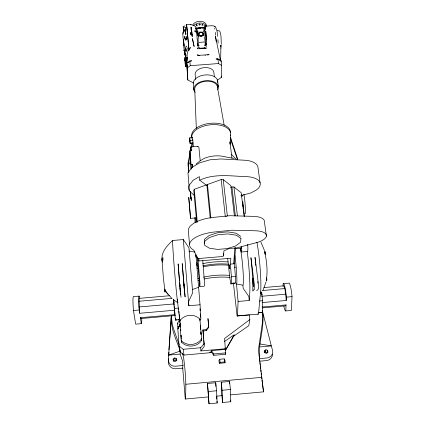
<?xml version="1.0" encoding="UTF-8"?>
<svg xmlns="http://www.w3.org/2000/svg" width="425" height="425" viewBox="0 0 425 425"><rect width="100%" height="100%" fill="white"/><g stroke="black" fill="none" stroke-linecap="round" stroke-linejoin="round"><path stroke-width="0.64" d="M161.999 256.998C162.552 250.32 167.997 244.848 172.667 240.47L183.318 239.572L188.934 247.764L192.706 292.756L188.519 301.803L188.849 305.745L200.048 304.767L195.893 254.495M227.657 258.315L229.819 277.966L230.871 283.905L234.749 283.571L235.344 282.981L235.365 276.468L234.366 263.027L235.546 248.094M162.201 262.198L162.95 259.999L163.019 257.762L161.893 257.89L161.893 258.389L163.312 277.047L165.022 292.182L164.98 290.19M187.027 56.977C187.202 54.671 186.979 51.526 189.013 49.991L188.716 46.612M225.372 349.398L225.627 354.269L213.754 355.332L213.77 353.956L211.39 350.652L225.372 349.398L224.597 338.47L249.831 319.573L249.39 314.882L237.092 315.966L233.399 282.992M258.177 312.821L262.48 312.444L262.592 300.735L261.561 292.533M186.846 48.88L186.687 51.584M265.03 253.061L265.088 252.439L265.221 254.097L264.95 252.705M206.529 39.791L205.721 31.009L206.693 41.979M220.91 45.475L220.888 46.596L220.904 45.156A8.638 0.59 86.3 0 1 220.883 46.681M220.655 60.398L220.888 46.888M221.037 61.949L221.064 60.679L217.908 58.857L215.969 59.006L217.759 59.102L220.208 60.472M217.175 80.304L221.388 77.387L221.632 65.36L221.064 60.679M205.206 44.508L205.015 45.31L205.206 44.508A13.361 0.627 86 0 0 204.839 39.026L204.26 36.741M185.284 27.466C185.199 26.185 185.56 30.345 185.343 29.097M283.071 286.275L283.162 283.634L288.708 283.156A12.415 1.769 84.3 0 1 292.023 296.661L291.369 310.447L285.802 310.935A12.378 1.657 84.4 0 1 283.873 306.218M223.651 255.855L223.847 250.952L228.926 248.561L236.922 247.881L256.658 242.585A15.682 6.295 -7.2 0 0 266.427 235.439A15.682 6.295 -7.2 0 0 255.553 230.78L231.641 230.228L214.71 231.965A26.345 10.551 -5.9 0 0 192.451 239.615A26.345 10.551 -5.9 0 0 193.789 250.144L197.349 258.097L199.059 258.512L222.163 256.546L223.651 255.855L223.369 253.258M234.924 255.489A17.653 1.185 85 0 1 236.672 273.886A17.653 1.185 85 0 1 236.502 284.017L238.08 301.447L237.554 314.5L237.389 315.913L237.092 315.966M285.802 310.935L286.046 304.938L262.161 307.031M262.198 302.568L286.222 300.47L286.354 297.155A12.415 1.668 84.4 0 0 283.162 283.634M208.303 396.918L185.273 399.033C186.602 384.816 185.337 370.563 183.462 356.458L182.267 353.308M229.872 143.671L229.952 141.78L231.954 158.323M183.797 45.735L183.297 39.408L183.643 44.455M180.115 354.083L180.274 351.05L168.656 355.109L168.358 359.518A6.556 6.391 -29.3 0 0 175.312 366.217L182.952 365.527L182.623 361.144L180.115 354.083L168.656 355.109L171.403 316.359C170.393 328.397 176.253 339.41 180.051 350.439M187.202 64.531L187.351 73.111M185.22 61.301C186.315 78.721 183.882 46.904 185.22 61.301L185.098 60.185M186.086 36.268L186.267 38.532M186.272 38.367L186.161 36.768M230.871 283.905L231.413 283.321C231.875 274.933 229.798 266.602 230.839 258.241L198.99 260.955L198.093 260.073L197.997 258.118M168.932 349.839L170.951 320.158A46.245 44.577 3 0 1 171.403 316.205M168.486 358.764L168.295 361.574A7.039 6.869 -30.4 0 0 175.764 368.778L182.904 368.13M168.672 355.959L168.927 352.24M238.08 301.447L249.225 300.475L249.757 292.905A31.137 2.598 84.9 0 0 247.238 251.611M174.16 306.452L174.484 310.239L139.708 313.278L139.15 306.962L139.14 298.377L169.511 295.742M187.292 57.348L186.92 61.487L187.287 57.2L187.138 57.487M197.301 43.653L197.636 45.013M230.456 264.111L233.654 263.835L234.887 247.738M186.809 65.402L186.4 60.355M186.49 58.703L186.591 58.225L186.788 63.458L186.469 60.116M260.621 291.964L258.591 312.619A16.012 1.503 84.6 0 1 257.789 314.038M214.683 29.128L214.779 28.156M195.968 29.649L195.808 28.348M203.883 27.768C206.194 26.807 200.658 28.385 202.167 28.358M198.305 37.14L198.071 39.53A13.366 0.505 85.8 0 1 198.454 45.008L198.719 45.778M186.463 25.027L187.468 33.145M182.952 365.527L182.686 367.646L185.273 399.033M185.146 60.764L185.188 60.419L185.289 60.775M262.565 312.763C264.632 327.983 258.193 342.959 259.372 358.089M249.831 319.573L248.811 325.688L233.043 336.621M183.754 29.548L182.856 34.011L183.09 38.542M202.773 260.631L204.643 284.591L204.186 286.211L199.814 286.588L200.005 283.634L198.093 260.073M182.867 33.947L183.855 29.049M184.137 27.657L184.392 26.398M184.944 25.457L184.827 25.192M190.156 152.458L187.993 163.147L188.689 172.035M190.411 151.183L191.824 144.187L191.739 143.039L193.03 143.002L192.589 137.642L189.688 137.87L190.087 143.347L191.792 143.209M188.838 172.55L188.179 165.208L190.166 155.38M191.803 147.305L192.307 144.808L192.185 143.113M204.754 26.111L205.572 29.506L205.238 27.227M204.181 35.668L203.984 30.233A13.361 0.627 86 0 0 203.718 28.464L203.447 27.779M198.199 28.656L198.257 28.385M205.009 47.43L204.866 47.765L205.004 47.499M187.271 50.001L185.55 50.134L185.358 47.706L185.475 48.843M206.348 44.035L206.725 43.86L206.348 44.035L205.987 42.723M264.18 351.895L264.467 350.806L265.97 349.743L267.702 350.519L267.941 352.357L266.438 353.425L264.701 352.649L264.467 350.806M185.938 46.644L186.092 46.081M264.382 352.623L265.37 351.921L265.97 349.743M267.702 350.519L267.086 352.686L265.37 351.921M198.316 28.916L198.247 27.981L198.034 28.496L196.982 28.257C195.319 28.369 196.238 27.439 196.61 28.799M266.119 281.658L263.08 290.153M266.252 280.569L266.597 280.203L266.799 280.468L266.374 280.192L266.858 279.517L266.555 279.246L266.73 277.971L266.799 280.468L266.252 280.569C267.978 270.922 266.629 260.854 264.578 251.361L264.977 251.196L265.248 252.184L265.375 254.517M205.344 26.244L205.583 25.569L205.201 26.318M190.087 143.347L189.688 137.87M192.589 137.642L190.804 137.918M199.463 47.366L199.591 48.232M206.63 184.838L194.257 189.306L193.758 190.315L196.674 222.078M184.726 30.828L184.848 30.579C184.455 32.093 183.51 30.005 184.615 31.004M205.939 45.167L206.146 44.747L205.774 45.401M180.476 323.797L177.836 328.998L179.084 345.913L180.046 351.778L184.02 355.077L209.748 352.771L211.278 351.709M180.476 323.744L177.836 328.998L177.703 323.021L179.297 320.105M234.419 215.985L230.844 185.608L223.263 179.658L221.175 179.557L207.469 184.498L206.927 185.544L210.226 218.11M198.045 45.767L197.598 45.151L199.166 45.661L198.039 45.741L198.002 46.059M230.01 144.373L230.69 142.938L230.552 139.995M225.595 350.253L234.212 335.24M203.958 25.782L204.197 25.367M173.549 299.444L175.445 320.094L179.881 319.558L178.038 319.722M186.469 62.549L185.975 61.97M221.096 47.775L220.819 48.115M219.789 359.263L218.875 360.565L219.412 363.301L225.085 362.791L224.974 360.017L224.188 358.87L219.789 359.263L220.092 362.35L219.412 363.301M188.179 165.208L190.442 162.053M225.415 348.744L200.892 350.938L204.292 346.359L202.959 329.922L206.157 329.641L208.728 326.66L207.968 318.527L208.739 327.441L206.183 330.666L203.001 330.947L203.697 339.171M286.046 304.938L285.292 305.878L262.273 307.897M175.445 320.094L175.504 318.623M200.892 350.938L200.712 347.735L204.186 343.676M233.654 263.835L234.366 263.027M186.288 57.928L186.814 57.38M187.584 62.916L189.97 61.2M195.946 28.023L204.292 27.407M196.159 164.055L200.212 160.778L204.133 158.413A18.339 9.217 -6.3 0 1 224.83 156.751L234.053 158.44M256.743 290.711L258.14 289.377A7.469 0.728 84.8 0 0 258.065 281.238L255.005 257.343A31.126 2.901 84.9 0 1 255.526 262.363M199.203 28.188L199.665 27.896M193.71 83.077L187.786 79.958L186.718 63.277L189.81 60.982L191.744 60.833L190.559 61.078M187.786 79.958L187.165 67.973L190.273 65.689L218.466 63.548L221.632 65.36M224.411 341.551L234.265 334.725L225.308 350.322L225.053 347.82M176.821 360.798L175.143 360.028L173.597 361.091L173.161 359.003L174.728 357.93L176.428 358.711L176.625 359.757M205.519 45.151L206.141 44.667L205.87 45.156L204.765 45.247L205.966 44.944M198.921 32.13L199.219 31.949M207.071 185.688L199.713 180.232C213.977 173.379 230.297 176.088 245.512 176.598A19.492 9.164 -7.4 0 1 256.333 190.044L250.803 192.955L240.911 195.638M199.49 28.241L199.83 28.077M196.695 24.708L196.217 25.048L196.371 25.612L197.046 25.803L197.343 25.415L196.961 24.772L196.329 24.857L196.361 25.633L196.802 25.845M192.435 289.526L198.565 287.295M230.727 187.329L231.923 186.91L233.952 187.005L241.172 192.69L244.067 216.001M199.607 28.284L200.281 28.135M197.274 146.434L198.507 146.646L198.911 147.528L200.212 160.778M202.093 27.721L200.531 28.172M202.938 31.471L203.32 31.344M198.3 28.427L196.982 28.257L196.993 28.964A13.366 0.505 85.8 0 1 197.237 30.733L197.662 32.98L196.616 32.858M207.501 55.043L209.137 54.602L197.482 55.478L199.697 55.728M264.754 252.296L265.248 252.184M206.47 47.993L206.906 47.972M205.031 55.468L205.477 55.409M208.999 403.75L208.192 391.547L216.559 390.782L215.714 382.734L207.432 383.488L208.999 403.75L217.164 402.996L216.559 390.782M222.604 402.496L222.126 390.272L230.477 389.507L229.505 381.475L221.234 382.229L221.728 394.533L222.604 402.496L230.759 401.747L230.477 389.507M216.383 396.18L221.977 395.664M230.685 394.868L263.505 391.855L258.442 349.733L262.438 322.58A45.634 43.802 2.7 0 0 262.416 310.261M213.77 353.956L225.728 352.883M220.092 362.35L224.501 361.951L225.085 362.791M259.601 361.207L266.475 360.591A7.039 6.779 31 0 0 272.574 354.152M185.9 384.253L261.864 377.336M199.559 319.271L200.913 319.122L200.048 304.767M179.084 345.913L183.175 349.302L200.712 347.735M259.973 346.933L271.331 345.913L272.478 350.168A6.561 6.306 30.2 0 1 267.017 357.951L259.436 358.636L259.659 360.697M209.743 352.197L211.395 352.049L213.754 355.332M231.413 283.321L235.344 282.981M139.586 298.722L139.193 296.108L133.562 296.592A12.506 1.036 85.7 0 0 133.45 310.505L135.649 324.142L141.302 323.643A12.463 0.93 85.7 0 0 141.727 318.054M264.01 287.544L283.772 285.828L284.808 288.58L285.749 294.185L286.222 300.47M138.933 301.251L172.252 298.355M262.177 290.546L284.808 288.58M173.729 302.712L173.777 300.082M261.609 293.749L262.055 295.019M139.15 306.962L173.947 303.928L173.687 300.135M261.71 296.278L285.749 294.185M133.45 310.505L139.203 310A12.5 0.935 85.7 0 1 139.193 296.108M286.354 297.155L292.023 296.661M174.197 308.454L178.606 308.072L178.739 309.363M259.468 301.006L262.592 300.735M140.388 317.703L174.962 314.675L175.19 315.531L140.925 318.538L140.388 317.703L141.302 323.643M175.578 319.935L176.805 319.828M258.246 312.667L259.462 312.561M260.684 312.455L262.48 312.444M235.307 248.726L241.188 248.227M241.458 251.988L247.578 251.467A8.612 0.754 85.1 0 0 247.695 244.311M234.643 267.283L235.949 267.171M231.386 276.813L235.365 276.468M237.389 315.913L258.273 314.123M204.446 48.344L202.295 48.524L205.445 48.269M190.968 151.034L190.666 146.917L197.598 146.333M190.543 218.354L188.758 197.476L190.543 218.354L196.839 217.834M191.048 168.852L189.816 150.822L191.053 150.721L190.666 146.917M191.314 168.969L191.075 164.56L192.323 164.459L192.599 167.45M203.219 48.445L206.199 48.211M189.927 140.489L192.838 140.261M190.129 143.23L193.03 143.002M199.139 42.399L204.282 42.011M199.649 48.248L204.818 47.86M196.557 32.321L197.444 32.252M196.616 32.513L197.604 32.443M186.458 24.698L190.411 24.416M200.053 27.912L199.304 27.938M198.427 48.779L201.567 48.578M200.441 48.647L200.903 48.631L199.511 48.678M200.026 28.215L198.252 28.008M204.829 25.936C209.233 26.849 215.895 23.115 216.484 29.957M226.355 216.447L225.287 216.41L221.175 179.557M185.619 40.21L185.337 40.083M197.774 31.965L198.087 31.992L197.397 31.54L197.529 31.774M198.236 54.496L197.407 54.379M259.85 343.931L271.331 345.913L262.384 311.004M236.502 284.017L242.903 285.159L243.196 288.378L248.864 296.549L249.225 300.475M189.205 251.164L194.979 252.067M217.186 30.494L219.736 31.041C221.542 35.041 220.942 39.982 221.319 44.349M194.857 30.903L196.552 31.636L194.857 30.903L196.329 31.285A0.669 0.457 -6.4 0 1 196.552 31.609L196.61 32.172L194.916 31.439L195.282 31.684M206.237 46.708L206.364 46.851M195.691 31.88L196.127 32.045M190.894 24.491L195.42 26.323M196.297 31.779L196.61 32.172M196.222 31.237L196.552 31.609M177.831 302.706L173.549 299.8M240.693 236.327L236.103 233.219L227.683 231.869L217.765 232.703L209.19 235.477L204.345 239.381L204.446 243.318M244.864 213.637L245.124 213.817A10.673 0.94 85.4 0 0 245.172 205.031A10.673 0.94 85.4 0 0 243.822 194.087M171.557 298.116L166.446 292.326L167.992 294.366M193.811 195.133L191.627 192.982A21.08 10.019 -5.9 0 1 191.053 182.978L193.04 180.317L199.362 176.63L199.713 180.232M231.428 154.302L236.215 159.364M196.424 264.648L198.124 266.475M196.632 262.857L197.917 264.26M165.989 291.725L166.303 292.118L164.703 289.112M214.806 26.382L215.119 26.855M197.71 45.379L197.896 45.682M190.357 32.746L191.664 35.004L190.357 32.746L191.123 34.908L190.735 33.793M198.73 45.794L198.454 45.013M185.831 39.079L185.635 38.234M260.918 242.123L264.483 250.527M205.089 26.499L204.956 26.068M195.532 26.669L195.776 27.322M179.185 344.675L174.085 330.395A45.634 43.802 2.7 0 1 171.615 315.764M193.338 146.274L193.003 143.044M230.456 137.403L237.697 159.152M230.499 138.821L237.336 159.348M181.071 297.282L180.296 291.832L178.112 263.893A31.237 0.441 85.3 0 0 179.536 280.946M161.893 257.89L162.042 258.432M198.103 46.415L198.241 46.978M185.852 57.784L183.892 48.37M185.874 57.843L184.099 50.272L185.927 58.31M185.916 58.225L184.057 49.911L185.799 57.906M185.55 50.134L185.433 49.002M184.535 52.073L185.597 56.982M197.29 31.02L197.397 31.737M174.728 357.93L175.143 360.028M185.433 29.426L185.741 32.603M185.077 39.44L185.146 39.817M204.972 28.225L205.089 28.868M184.036 42.989L185.704 52.408M217.202 85.887L224.182 125.332M215.714 37.852L216.065 40.024M215.581 37.097L215.411 36.226L220.437 60.339M187.09 47.589L187.207 48.833M177.703 323.021L177.868 324.073M139.203 310L139.708 313.278M181.247 340.59L181.491 342.205A12.952 12.548 -11 0 0 201.716 340.404L201.636 338.778A13.053 12.633 -10.8 0 1 181.247 340.59L179.764 320.854A13.021 12.569 -10.2 0 1 199.899 319.085L201.716 340.404M181.114 335.426L181.3 336.69M216.282 41.475L216.113 40.295L216.219 41.055M183.175 349.302L184.02 355.077M263.505 391.855L262.044 380.12M179.764 320.854L180.014 322.602M180.641 329.152L180.827 330.453M260.089 182.877L257.853 166.712A19.274 9.477 -7.5 0 0 243.398 160.156L220.788 158.955L209.817 159.837L199.532 162.86L191.861 167.466L187.962 172.874L189.423 190.798M266.401 236.141L264.451 221.977A15.534 6.529 -7.3 0 0 253.667 216.378L229.973 215.698L213.207 217.419A26.095 10.938 -5.9 0 0 188.317 230.701L189.555 244.29M162.074 259.606L162.005 259.085L162.116 260.69L162.047 260.052M185.364 54.602L185.544 56.881L185.353 54.644M186.899 27.917L186.586 25.277M241.894 195.064L242.053 196.35A10.673 0.908 85.4 0 0 241.793 194.878M259.898 362.652L260.137 364.608M260.297 365.909L260.615 368.512M260.775 369.814L261.014 371.769M261.178 373.07L261.418 375.02M261.577 376.311L261.885 378.85M230.366 134.953L230.871 139.071M183.765 45.608L183.685 44.885M192.738 139.644L192.711 139.703M177.225 299.211L179.69 319.568A16.076 0.303 85.3 0 0 179.961 319.828M266.592 277.993L266.682 278.726M244.487 216.495L242.67 201.307A10.673 0.908 85.4 0 1 242.84 203.155M221.228 76.075L221.388 77.387M233.952 187.005L237.421 215.916M217.908 58.857L218.466 63.548M230.552 400.031L230.759 401.747M231.923 186.91L235.354 215.884M217.674 80.872L218.344 86.562M214.37 76.734L213.929 72.877A9.451 5.902 -6.6 0 0 204.425 67.596A9.451 5.902 -6.6 0 0 195.107 74.311L195.627 79.459M189.938 141.355L189.954 141.297M223.263 179.658L227.354 215.842M221.234 382.229L222.126 390.272M184.519 291.794L184.599 292.543L183.898 284.038L184.014 285.823M199.814 286.588L197.083 257.125M174.553 310.872L174.893 314.038M225.452 352.538L225.627 354.269M216.511 396.727L216.75 398.995M216.984 401.28L217.164 402.996M207.469 184.498L210.869 217.913M224.188 358.87L224.501 361.951M178.936 311.302L179.132 313.246M179.265 314.537L179.786 319.712M183.696 39.791L183.754 40.364M183.398 40.078L183.265 38.972L183.398 41.406M193.901 90.01L193.338 84.32A12.298 7.538 -6.5 0 1 205.376 74.917A12.298 7.538 -6.5 0 1 217.653 82.455M189.81 60.982L190.273 65.689M195.612 217.956L196.042 222.312M189.205 250.973L189.295 251.908M215.39 32.475L215.65 35.163M186.718 63.277L187.165 67.973M207.432 383.488L208.192 391.547M179.993 286.28L179.791 284.389L180.391 292.15M187.42 33.102L188.944 50.182M183.828 47.706L183.706 46.362M194.257 189.306L197.301 222.302M173.634 299.577L173.921 302.69M187.462 32.964L188.79 47.573M189.816 150.822L191.075 164.56M188.849 305.745L183.318 239.572M184.365 290.1L185.098 296.932L182.208 263.548L184.179 287.911M197.237 256.849L197.349 258.097M190.49 191.468L191.303 200.526L190.91 197.301L190.984 198.571M199.936 308.741L200.111 310.696M200.398 313.947L200.69 317.204M183.451 40.795L183.765 45.273L183.643 43.164M190.82 198.241L190.219 191.303M200.797 332.594L200.956 334.438M185.284 38.234L185.374 39.243M184.126 287.624L184.455 291.47M180.136 287.927L180.386 291.077M173.947 303.928L174.053 305.192M189.895 140.914L189.81 139.634L189.853 140.393M203.803 340.478L204.127 344.399M204 30.573L204.037 31.025M184.482 37.4C184.153 33.984 184.774 40.97 184.445 37.597M183.611 28.31C183.281 24.921 183.913 31.939 183.579 28.533M183.51 42.893L183.43 41.905M198.395 269.397C197.901 262.342 198.969 276.723 198.475 269.678M183.605 42.665L183.297 39.408L183.446 42.043M180.11 323.919L180.359 327.202M180.976 335.383L181.257 339.102M181.347 340.345L181.491 342.205M178.155 326.31L178.303 328.265M179.802 348.511L180.046 351.778M183.77 41.862L183.632 39.764M195.744 255.409L195.856 257.019M176.428 358.711L176.561 360.57L174.994 361.643L173.294 360.862L173.161 359.003M188.928 49.321L188.987 50.161M206.061 45.82L206.093 46.32M217.945 39.775L218.126 43.18M186.49 46.304L186.522 46.819M200.398 325.433L200.605 329.359M199.899 319.085L199.994 320.843M215.714 382.734L215.905 386.453M200.956 331.739L201.083 334.294M192.323 164.459L192.451 166.977M194.868 217.515L195.112 222.636M261.715 291.832L261.864 295.035M198.868 258.363L198.99 260.955M196.323 128.424L194.735 89.165A11.417 6.912 -6.5 0 1 206.013 81.255A11.417 6.912 -6.5 0 1 217.472 87.417M202.959 329.922L203.001 330.947M206.008 42.962L206.051 44.088M206.157 329.641L206.183 330.666M229.505 381.475L229.553 383.361M208.728 326.66L208.739 327.441M211.39 350.652L211.395 352.049M216.803 30.377A9.552 0.616 86.2 0 1 217.68 36.369M191.887 137.222A19.523 10.625 -6.4 0 1 209.637 123.388A19.523 10.625 -6.4 0 1 230.477 132.658M191.887 138.162A19.539 10.598 -6.4 0 1 211.639 124.674A19.539 10.598 -6.4 0 1 230.382 135.607M195.171 92.4A12.352 7.475 -6.5 0 1 205.148 80.755A12.352 7.475 -6.5 0 1 217.77 89.696M187.005 28.879A17.027 0.414 85.6 0 1 187.42 33.102M186.41 25.064A17.271 0.42 85.6 0 1 187.457 32.852M195.824 28.108A13.372 0.489 85.8 0 1 197.636 45.31M204.074 27.912A13.366 0.643 86 0 1 204.956 31.296A13.366 0.643 86 0 1 206.051 44.683M203.426 35.094A2.513 1.982 -1 0 1 203.256 35.487M198.512 35.052A2.513 1.982 -1 0 1 199.336 33.177M202.693 33.203A2.513 1.982 -1 0 1 203.49 34.68M199.139 28.199A1.344 0.919 -6.8 0 1 200.526 27.811M199.447 28.215A1.344 0.919 -6.8 0 1 200.552 28.023M202.932 33.904A2.167 1.711 -1 0 1 202.55 35.833M202.146 36.098A2.167 1.711 -1 0 1 201.163 36.364M200.643 36.353A2.167 1.711 -1 0 1 200.138 36.247M199.681 36.045A2.167 1.711 -1 0 1 199.097 33.825M199.458 27.992A1.163 0.797 -6.8 0 1 200.494 27.8M256.907 242.25A31.121 3.081 84.9 0 1 260.398 293.654M255.648 263.633A31.126 2.901 84.9 0 1 255.818 265.551M177.873 302.265A31.243 0.622 85.3 0 1 174.627 271.835A31.243 0.622 85.3 0 1 172.789 240.858M197.96 278.603A85.452 84.017 13.6 0 1 199.197 278.248M203.57 277.153A85.452 84.017 13.6 0 1 229.75 275.389M198.061 280.58A84.798 83.443 14.3 0 1 199.288 280.224M204.255 278.997A84.798 83.443 14.3 0 1 230.265 277.44M197.062 268.409A85.069 83.135 8.9 0 1 198.278 268.063M203.192 266.852A85.069 83.135 8.9 0 1 228.39 265.195M202.996 265.843A85.213 83.231 8.7 0 1 228.374 264.153M240.183 248.078A19.327 1.477 85 0 1 242.946 269.402A19.327 1.477 85 0 1 242.903 285.159M202.794 263.643A85.08 82.981 8 0 1 228.129 261.959M180.827 294.918A31.237 0.441 85.3 0 1 180.673 293.308M180.386 290.333A31.237 0.441 85.3 0 1 180.205 288.394M179.956 285.648A31.237 0.441 85.3 0 1 179.695 282.747M257.778 281.547A4.266 0.414 84.8 0 1 257.911 283.22M235.376 247.86A4.925 0.345 85.1 0 1 235.142 248.636M241.273 247.355A4.925 0.388 85.1 0 1 241.007 248.136M241.623 246.739A8.617 0.675 85.1 0 1 241.49 251.967A8.617 0.675 85.1 0 1 240.518 247.892M242.941 204.436A10.673 0.908 85.4 0 1 243.095 206.885M192.844 24.857A7.002 4.818 -6.8 0 1 200.839 21.277A7.002 4.818 -6.8 0 1 206.353 25.989M193.582 25.744A7.012 4.808 -6.8 0 1 198.682 23.104L200.26 22.992A7.012 4.808 -6.8 0 1 206.38 26.302M185.13 61.035L185.013 59.638L185.13 61.035M185.332 64.696L185.215 63.309L185.332 64.696M202.895 24.629L202.619 25.314L201.917 25.309L202.002 24.491L202.56 24.294L202.895 24.629M164.82 289.372L164.953 291.035L164.82 289.372M203.479 33.888L203.192 34.951A2.518 1.987 -1 0 1 198.969 35.264L198.464 34.26L198.597 33.384A2.518 1.987 -1 0 1 200.749 32.066A2.518 1.987 -1 0 1 203.155 33.044L203.479 33.888M186.203 58.613L186.564 63.118L186.214 58.618M229.468 264.934L229.84 268.797L229.521 264.993M240.933 238.34L240.566 242.282L235.498 246.022L227.163 248.609L217.701 249.411L209.482 248.227L204.637 245.321L204.542 241.405L209.392 237.517L217.982 234.749L227.912 233.915L236.343 235.248L240.933 238.34M200.223 24.438L199.511 25.229L198.873 24.538L199.516 23.843L200.223 24.438M186.235 39.578L186.187 39.966L186.357 39.297A1.663 1.551 8.6 0 1 186.793 38.776L187.542 38.202L186.235 39.578M171.403 316.359L171.153 318.32L171.408 316.359M183.207 26.462L183.393 28.852L183.207 26.462M186.485 58.241L186.299 59.086L186.58 57.917L186.485 58.241M185.688 53.805L185.868 56.196L185.688 53.805M190.809 24.469L190.703 24.804L190.809 24.469M198.023 47.393L198.225 47.218L198.023 47.393M185.289 29.474L185.135 29.793L185.518 29.198L185.008 29.755L185.518 29.198L185.289 29.474M197.96 48.365L197.598 48.801L197.96 48.365M189.263 48.615L188.918 49.05L190.66 47.653L189.263 48.615M254.049 289.733L252.742 291.056A31.131 2.725 84.9 0 0 250.941 257.688L253.938 281.594A7.469 0.685 84.8 0 1 254.049 289.733M185.608 34.669L185.89 34.643L185.608 34.669M187.064 34.133L187.064 34.133M186.548 66.491L186.102 66.295L186.835 66.656L186.548 66.491M198.518 36.422L197.944 35.578L197.498 32.794L197.96 35.647L198.518 36.422M185.911 33.649L185.459 32.799L185.911 33.649M194.103 46.399L192.429 38.696L194.103 46.399M183.754 45.289L183.552 43.307L183.754 45.289M192.111 34.563L191.282 27.264L192.233 36.662L192.111 34.563M191.303 30.117L190.979 27.227L191.633 33.532L191.303 30.117M185.518 32.72L185.21 29.58L185.518 32.72M190.841 148.814L190.979 150.647L190.841 148.814M199.713 35.296A2.173 1.711 -1 0 0 203.129 34.021A2.173 1.711 -1 0 0 200.048 32.343A2.173 1.711 -1 0 0 199.713 35.296M252.774 278.842A4.271 0.393 84.8 0 0 253.502 286.174A4.271 0.393 84.8 0 0 253.672 281.934A4.271 0.393 84.8 0 0 252.774 278.842"/></g></svg>
